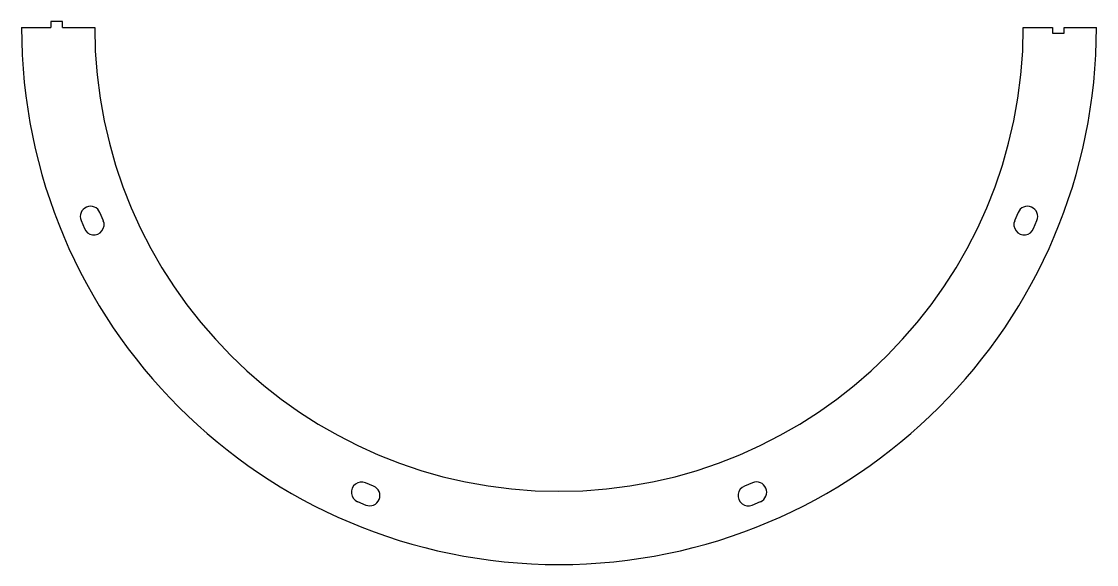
# Model space of a CAD drawing. Header units: millimetres. Extents: x -184 to 184, y -184 to 2.
import ezdxf

# ---------------------------------------------------------------- set-up
doc = ezdxf.new("R2010")
doc.units = ezdxf.units.MM

msp = doc.modelspace()

# ---------------------------------------------------------------- linework, layer by layer
at = {"color": 7, "linetype": 'Continuous', "lineweight": 25}
for p, q in [((-183.5, 0), (-173.5, 0)), ((-173.5, 2), (-173.5, 0)), ((-169.5, 2), (-173.5, 2)), ((-169.5, 0), (-169.5, 2)), ((-169.5, 0), (-158.5, 0)), ((158.5, 0), (168.5, 0)), ((168.5, 0), (168.5, -2)), ((172.5, -2), (172.5, 0)), ((172.5, 0), (183.5, 0)), ((168.5, -2), (172.5, -2)), ((-163.18, -65.97), (-162.03, -68.74)), ((-155.56, -66.06), (-156.71, -63.29)), ((156.71, -63.29), (155.56, -66.06)), ((162.03, -68.74), (163.18, -65.97)), ((-63.29, -156.71), (-66.06, -155.56)), ((66.06, -155.56), (63.29, -156.71)), ((-68.74, -162.03), (-65.97, -163.18)), ((65.97, -163.18), (68.74, -162.03))]:
    msp.add_line(p, q, dxfattribs=at)
for centre, radius, start, end in [((0, 0), 183.5, 180, 0), ((0, 0), 158.5, 180, 0), ((-159.94, -64.63), 3.5, 22.5, 202.5), ((159.94, -64.63), 3.5, 337.5, 157.5), ((-158.8, -67.4), 3.5, 202.5, 22.5), ((158.8, -67.4), 3.5, 157.5, 337.5), ((-67.4, -158.8), 3.5, 67.5, 247.5), ((-64.63, -159.94), 3.5, 247.5, 67.5), ((64.63, -159.94), 3.5, 112.5, 292.5), ((67.4, -158.8), 3.5, 292.5, 112.5)]:
    msp.add_arc(centre, radius, start, end, dxfattribs=at)

doc.saveas('drawing.dxf')
